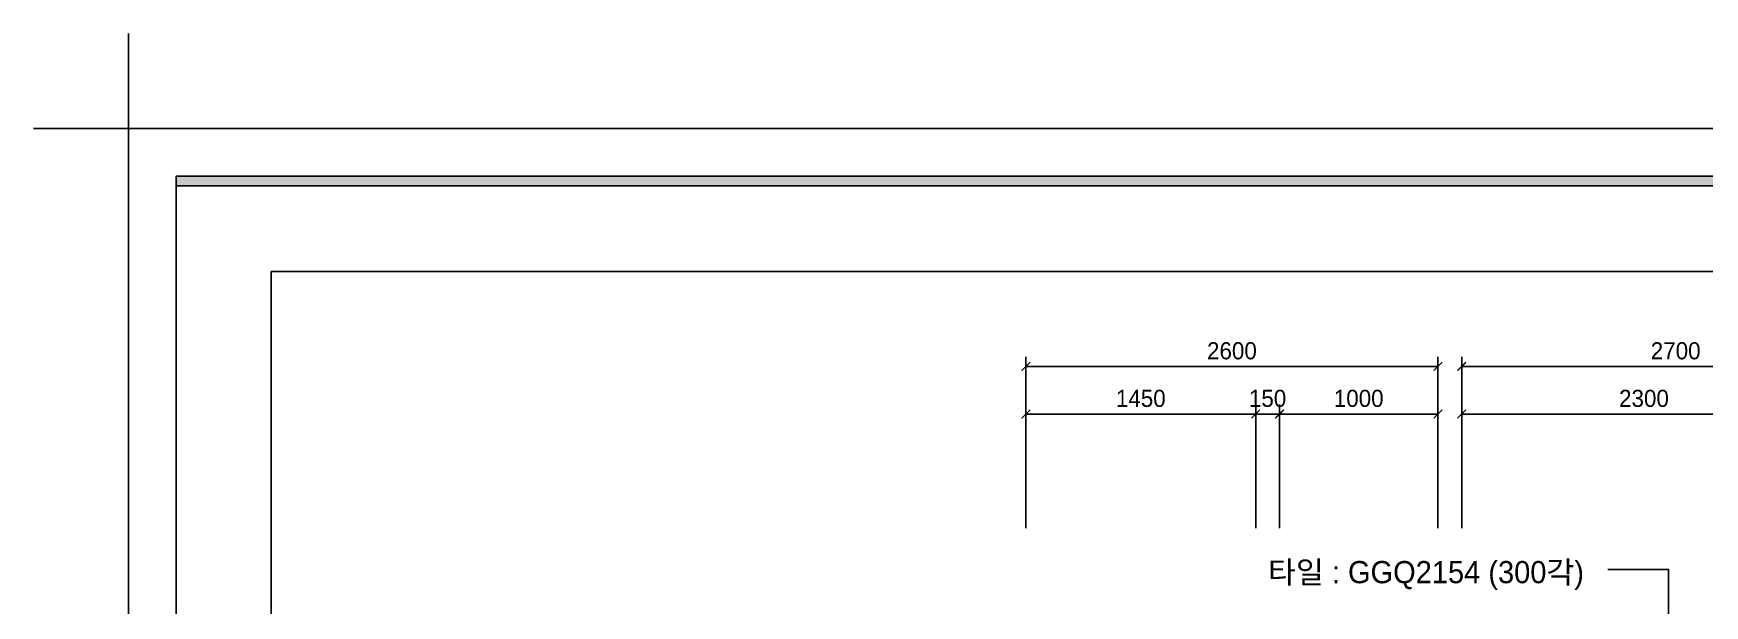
# Model space of a CAD drawing. Extents: x 11416736 to 11582377, y -14295679 to -14163266.
# Drawn here: x 11446096 to 11456640, y -14173604 to -14169996 of the extents above; entities that cross this region are included whole.
import ezdxf
from ezdxf.enums import TextEntityAlignment as Align

# ---------------------------------------------------------------- set-up
doc = ezdxf.new("R2010")
doc.units = 0
doc.header["$LTSCALE"] = 50
doc.header["$MEASUREMENT"] = 0
doc.layers.get('0').update_dxf_attribs({"linetype": 'CONTINUOUS'})
doc.layers.get('DEFPOINTS').update_dxf_attribs({"linetype": 'CONTINUOUS'})
for name, color, linetype in [('0-ELC TEXT', 7, 'CONTINUOUS'), ('DIM', 7, 'CONTINUOUS'), ('F-SYM', 7, 'CONTINUOUS'), ('FORM(YOURNAME)-11', 1, 'CONTINUOUS'), ('도면층4', 4, 'CONTINUOUS')]:
    doc.layers.add(name, color=color, linetype=linetype)
doc.styles.add('YOURNAME', font='HY울릉도M.TTF')
doc.styles.add('코레일둥고', font='Korail_Round_Gothic_Medium.ttf')
doc.dimstyles.new('YOURNAME-60', dxfattribs={"dimscale": 60, "dimtxt": 1.8, "dimasz": 0.9, "dimexe": 1, "dimexo": 3, "dimgap": 0.7, "dimtad": 1, "dimdec": 0, "dimzin": 0, "dimdsep": 46, "dimtxsty": 'YOURNAME', "dimblk": 'ARCHTICK', "dimcen": 0, "dimclrd": 1, "dimclre": 1, "dimclrt": 7, "dimadec": 0, "dimazin": 0, "dimtfac": 1, "dimtdec": 0, "dimtix": 1, "dimtmove": 2, "dimatfit": 3, "dimldrblk": 'ARCHTICK', "dimfxl": 0, "dimtolj": 1, "dimtzin": 0, "dimarcsym": 0})

# ---------------------------------------------------------------- blocks, each defined once
blk = doc.blocks.new('FORM-PLAN')
at = {"layer": 'FORM(YOURNAME)-11'}
h = blk.add_hatch(color=256, dxfattribs=at)
h.dxf.hatch_style = 1
h.paths.add_polyline_path([(-71444, 55115), (10556, 55115), (10556, 54915), (-71444, 54915)])
h.paths.add_polyline_path([(-71444, -2085), (10556, -2085), (10556, -2285), (-71444, -2285)])
at = {"layer": 'DEFPOINTS', "color": 1}
blk.add_lwpolyline([(-72444, 58115), (-72444, 56115), (-74444, 56115)], dxfattribs=at)
at = {"layer": 'DEFPOINTS', "color": 158}
for points in [[(-71444, -2285), (10556, -2285), (10556, 55115), (-71444, 55115)], [(-69444, 53115), (-64, 53115), (-64, 1215), (-69444, 1215)]]:
    blk.add_lwpolyline(points, close=True, dxfattribs=at)
at = {"layer": 'FORM(YOURNAME)-11', "color": 250}
blk.add_lwpolyline([(-72444, -3285), (11556, -3285), (11556, 56115), (-72444, 56115)], close=True, dxfattribs=at)
at = {"layer": 'FORM(YOURNAME)-11'}
blk.add_lwpolyline([(-71444, 55115), (10556, 55115), (10556, 54915), (-71444, 54915)], close=True, dxfattribs=at)
at = {"layer": 'FORM(YOURNAME)-11', "color": 3, "style": 'YOURNAME'}
for tag, height, p in [('1', 450, (9905, 18188)), ('2', 450, (9905, 17544)), ('3', 450, (9905, 16257)), ('4', 450, (9905, 14326)), ('5', 515, (9905, 12009)), ('6', 515, (9905, 9757)), ('7', 515, (9905, 7504)), ('8', 515, (9905, 5252)), ('9', 515, (9905, 2999)), ('10', 515, (5655, 811)), ('11', 515, (9905, 747)), ('12', 515, (5655, -1441)), ('13', 515, (9905, -1441))]:
    blk.add_attdef(tag, text='', height=height, dxfattribs=at).set_placement(p, align=Align.MIDDLE_RIGHT)
blk = doc.blocks.new('*U323')
at = {"layer": 'F-SYM', "xscale": 0.3, "yscale": 0.3, "zscale": 0.3}
blk.add_blockref('FORM-PLAN', (11468429, -14187431), dxfattribs=at)
blk = doc.blocks.new('_ARCHTICK')
at = {"color": 0, "linetype": 'ByBlock', "const_width": 0.15}
blk.add_lwpolyline([(-0.5, -0.5), (0.5, 0.5)], dxfattribs=at)
blk = doc.blocks.new('*D147')
at = {"layer": 'DEFPOINTS', "color": 0, "ltscale": 30}
for p in [(11457808, -14172096), (11455108, -14173296), (11457808, -14173296)]:
    blk.add_point(p, dxfattribs=at)
at = {"layer": 'DIM', "color": 1, "lineweight": -2, "ltscale": 30}
for p, q in [((11455108, -14173116), (11455108, -14172036)), ((11455108, -14172096), (11457808, -14172096)), ((11457808, -14173116), (11457808, -14172036))]:
    blk.add_line(p, q, dxfattribs=at)
at = {"layer": 'DIM', "color": 1, "lineweight": -2, "ltscale": 30, "xscale": 54, "yscale": 54, "zscale": 54, "rotation": 180}
blk.add_blockref('_ARCHTICK', (11455108, -14172096), dxfattribs=at)
at = {"layer": 'DIM', "color": 1, "lineweight": -2, "ltscale": 30, "xscale": 54, "yscale": 54, "zscale": 54}
blk.add_blockref('_ARCHTICK', (11457808, -14172096), dxfattribs=at)
at = {"layer": 'DIM', "color": 7, "ltscale": 30, "insert": (11456458, -14171998), "char_height": 108, "attachment_point": 5, "style": 'YOURNAME'}
blk.add_mtext('\\A1;2700', dxfattribs=at)
blk = doc.blocks.new('*D149')
at = {"layer": 'DEFPOINTS', "color": 0, "ltscale": 30}
for p in [(11455108, -14172396), (11455108, -14173296), (11457408, -14173296)]:
    blk.add_point(p, dxfattribs=at)
at = {"layer": 'DIM', "color": 1, "lineweight": -2, "ltscale": 30}
for p, q in [((11455108, -14173116), (11455108, -14172336)), ((11457408, -14173116), (11457408, -14172336)), ((11457408, -14172396), (11455108, -14172396))]:
    blk.add_line(p, q, dxfattribs=at)
at = {"layer": 'DIM', "color": 1, "lineweight": -2, "ltscale": 30, "xscale": 54, "yscale": 54, "zscale": 54, "rotation": 180}
blk.add_blockref('_ARCHTICK', (11455108, -14172396), dxfattribs=at)
at = {"layer": 'DIM', "color": 1, "lineweight": -2, "ltscale": 30, "xscale": 54, "yscale": 54, "zscale": 54}
blk.add_blockref('_ARCHTICK', (11457408, -14172396), dxfattribs=at)
at = {"layer": 'DIM', "color": 7, "ltscale": 30, "insert": (11456258, -14172298), "char_height": 108, "attachment_point": 5, "style": 'YOURNAME'}
blk.add_mtext('\\A1;2300', dxfattribs=at)
blk = doc.blocks.new('*D150')
at = {"layer": 'DEFPOINTS', "color": 0, "ltscale": 30}
for p in [(11452358, -14172096), (11452358, -14173296), (11454958, -14173296)]:
    blk.add_point(p, dxfattribs=at)
at = {"layer": 'DIM', "color": 1, "lineweight": -2, "ltscale": 30}
for p, q in [((11452358, -14173116), (11452358, -14172036)), ((11454958, -14172096), (11452358, -14172096)), ((11454958, -14173116), (11454958, -14172036))]:
    blk.add_line(p, q, dxfattribs=at)
at = {"layer": 'DIM', "color": 1, "lineweight": -2, "ltscale": 30, "xscale": 54, "yscale": 54, "zscale": 54, "rotation": 180}
blk.add_blockref('_ARCHTICK', (11452358, -14172096), dxfattribs=at)
at = {"layer": 'DIM', "color": 1, "lineweight": -2, "ltscale": 30, "xscale": 54, "yscale": 54, "zscale": 54}
blk.add_blockref('_ARCHTICK', (11454958, -14172096), dxfattribs=at)
at = {"layer": 'DIM', "color": 7, "ltscale": 30, "insert": (11453658, -14171998), "char_height": 108, "attachment_point": 5, "style": 'YOURNAME'}
blk.add_mtext('\\A1;2600', dxfattribs=at)
blk = doc.blocks.new('*D151')
at = {"layer": 'DEFPOINTS', "color": 0, "ltscale": 30}
for p in [(11453808, -14172396), (11452358, -14173296), (11453808, -14173296)]:
    blk.add_point(p, dxfattribs=at)
at = {"layer": 'DIM', "color": 1, "lineweight": -2, "ltscale": 30}
for p, q in [((11452358, -14173116), (11452358, -14172336)), ((11453808, -14173116), (11453808, -14172336)), ((11452358, -14172396), (11453808, -14172396))]:
    blk.add_line(p, q, dxfattribs=at)
at = {"layer": 'DIM', "color": 1, "lineweight": -2, "ltscale": 30, "xscale": 54, "yscale": 54, "zscale": 54, "rotation": 180}
blk.add_blockref('_ARCHTICK', (11452358, -14172396), dxfattribs=at)
at = {"layer": 'DIM', "color": 1, "lineweight": -2, "ltscale": 30, "xscale": 54, "yscale": 54, "zscale": 54}
blk.add_blockref('_ARCHTICK', (11453808, -14172396), dxfattribs=at)
at = {"layer": 'DIM', "color": 7, "ltscale": 30, "insert": (11453083, -14172298), "char_height": 108, "attachment_point": 5, "style": 'YOURNAME'}
blk.add_mtext('\\A1;1450', dxfattribs=at)
blk = doc.blocks.new('*D152')
at = {"layer": 'DEFPOINTS', "color": 0, "ltscale": 30}
for p in [(11453808, -14172396), (11453808, -14173296), (11453958, -14173296)]:
    blk.add_point(p, dxfattribs=at)
at = {"layer": 'DIM', "color": 1, "lineweight": -2, "ltscale": 30}
for p, q in [((11453808, -14173116), (11453808, -14172336)), ((11453958, -14173116), (11453958, -14172336)), ((11453808, -14172396), (11453754, -14172396)), ((11453958, -14172396), (11453808, -14172396)), ((11453958, -14172396), (11454012, -14172396))]:
    blk.add_line(p, q, dxfattribs=at)
at = {"layer": 'DIM', "color": 1, "lineweight": -2, "ltscale": 30, "xscale": 54, "yscale": 54, "zscale": 54}
blk.add_blockref('_ARCHTICK', (11453808, -14172396), dxfattribs=at)
at = {"layer": 'DIM', "color": 1, "lineweight": -2, "ltscale": 30, "xscale": 54, "yscale": 54, "zscale": 54, "rotation": 180}
blk.add_blockref('_ARCHTICK', (11453958, -14172396), dxfattribs=at)
at = {"layer": 'DIM', "color": 7, "ltscale": 30, "insert": (11453883, -14172298), "char_height": 108, "attachment_point": 5, "style": 'YOURNAME'}
blk.add_mtext('\\A1;150', dxfattribs=at)
blk = doc.blocks.new('*D153')
at = {"layer": 'DEFPOINTS', "color": 0, "ltscale": 30}
for p in [(11454958, -14172396), (11453958, -14173296), (11454958, -14173296)]:
    blk.add_point(p, dxfattribs=at)
at = {"layer": 'DIM', "color": 1, "lineweight": -2, "ltscale": 30}
for p, q in [((11453958, -14173116), (11453958, -14172336)), ((11454958, -14173116), (11454958, -14172336)), ((11453958, -14172396), (11454958, -14172396))]:
    blk.add_line(p, q, dxfattribs=at)
at = {"layer": 'DIM', "color": 1, "lineweight": -2, "ltscale": 30, "xscale": 54, "yscale": 54, "zscale": 54, "rotation": 180}
blk.add_blockref('_ARCHTICK', (11453958, -14172396), dxfattribs=at)
at = {"layer": 'DIM', "color": 1, "lineweight": -2, "ltscale": 30, "xscale": 54, "yscale": 54, "zscale": 54}
blk.add_blockref('_ARCHTICK', (11454958, -14172396), dxfattribs=at)
at = {"layer": 'DIM', "color": 7, "ltscale": 30, "insert": (11454458, -14172298), "char_height": 108, "attachment_point": 5, "style": 'YOURNAME'}
blk.add_mtext('\\A1;1000', dxfattribs=at)

msp = doc.modelspace()

# ---------------------------------------------------------------- linework, layer by layer
at = {"layer": 'DIM', "color": 10, "ltscale": 30}
msp.add_lwpolyline([(11456412.8, -14175334.9), (11456412.8, -14173376.3), (11456030.4, -14173376.3)], dxfattribs=at)

# ---------------------------------------------------------------- block references
at = {"layer": '도면층4'}
msp.add_blockref('*U323', (0, 0), dxfattribs=at)

# ---------------------------------------------------------------- texts
at = {"layer": '0-ELC TEXT', "color": 10, "style": '코레일둥고'}
msp.add_text('타일 : GGQ2154 (300각)', height=140, rotation=360, dxfattribs=at).set_placement((11453886.3, -14173462.8))

# ---------------------------------------------------------------- dimensions: what is measured, and where the dimension line sits
at = {"layer": 'DIM', "ltscale": 30}
for base, p1, p2, picture, middle in [((11452357.6, -14172096.5), (11454957.6, -14173296.5), (11452357.6, -14173296.5), '*D150', (11453657.6, -14171998.2)), ((11457807.6, -14172096.5), (11455107.6, -14173296.5), (11457807.6, -14173296.5), '*D147', (11456457.6, -14171998.3)), ((11453807.6, -14172396.5), (11452357.6, -14173296.5), (11453807.6, -14173296.5), '*D151', (11453082.6, -14172298.3)), ((11453807.6, -14172396.5), (11453957.6, -14173296.5), (11453807.6, -14173296.5), '*D152', (11453882.6, -14172298.3)), ((11454957.6, -14172396.5), (11453957.6, -14173296.5), (11454957.6, -14173296.5), '*D153', (11454457.6, -14172298.3)), ((11455107.6, -14172396.5), (11457407.6, -14173296.5), (11455107.6, -14173296.5), '*D149', (11456257.6, -14172298.3))]:
    dim = msp.add_linear_dim(base=base, p1=p1, p2=p2, dimstyle='YOURNAME-60', dxfattribs=at)
    dim.commit()
    dim.dimension.update_dxf_attribs({"geometry": picture, "text_midpoint": middle})

doc.saveas('drawing.dxf')
